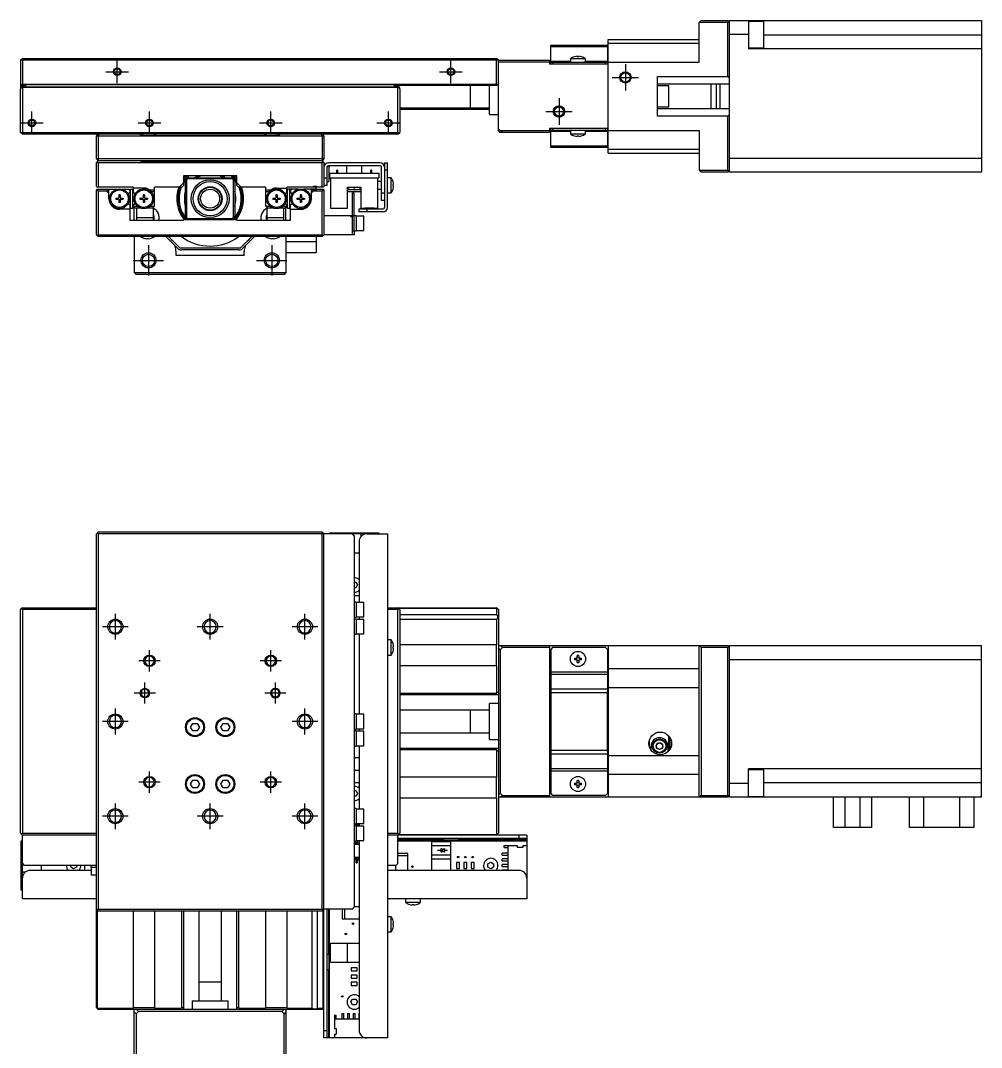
# Model space of a CAD drawing. Extents: x 0 to 815, y -8 to 501.
# Drawn here: x 147.7 to 401.1, y 229.8 to 500.7 of the extents above; entities that cross this region are included whole.
import ezdxf

# ---------------------------------------------------------------- set-up
doc = ezdxf.new("R2010")
doc.units = 0
doc.header["$LTSCALE"] = 0.5
doc.linetypes.add('CENTER', pattern=[50.8, 31.75, -6.35, 6.35, -6.35])
for name, color, linetype in [('MSM_CENTER', 1, 'CENTER'), ('MSM_CONTINUOUS', 7, 'CONTINUOUS'), ('MSM_NARROW', 5, 'CONTINUOUS')]:
    doc.layers.add(name, color=color, linetype=linetype)

msp = doc.modelspace()

# ---------------------------------------------------------------- linework, layer by layer
at = {"layer": 'MSM_CENTER'}
for p, q in [((173.18, 484.22), (173.18, 490.22)), ((261.18, 484.22), (261.18, 490.22)), ((307.18, 489.22), (307.18, 482.22)), ((170.18, 487.22), (176.18, 487.22)), ((258.18, 487.22), (264.18, 487.22)), ((303.68, 485.72), (310.68, 485.72)), ((289.68, 480.22), (289.68, 473.22)), ((150.68, 470.72), (150.68, 476.72)), ((181.68, 470.72), (181.68, 476.72)), ((213.68, 470.72), (213.68, 476.72)), ((244.68, 470.72), (244.68, 476.72)), ((286.18, 476.72), (293.18, 476.72)), ((147.68, 473.72), (153.68, 473.72)), ((178.68, 473.72), (184.68, 473.72)), ((210.68, 473.72), (216.68, 473.72)), ((241.68, 473.72), (247.68, 473.72)), ((181.42, 441.45), (181.42, 433.45)), ((213.94, 441.45), (213.94, 433.45)), ((177.42, 437.45), (185.42, 437.45)), ((209.94, 437.45), (217.94, 437.45)), ((172.68, 337.41), (172.68, 344.21)), ((197.68, 337.41), (197.68, 344.21)), ((222.68, 337.41), (222.68, 344.21)), ((176.08, 340.81), (169.28, 340.81)), ((201.08, 340.81), (194.28, 340.81)), ((226.08, 340.81), (219.28, 340.81)), ((181.68, 329.01), (181.68, 334.61)), ((213.68, 329.01), (213.68, 334.61)), ((184.48, 331.81), (178.88, 331.81)), ((216.48, 331.81), (210.88, 331.81)), ((180.48, 320.51), (180.48, 326.11)), ((214.88, 320.51), (214.88, 326.11)), ((183.28, 323.31), (177.68, 323.31)), ((217.68, 323.31), (212.08, 323.31)), ((172.68, 312.41), (172.68, 319.21)), ((222.68, 312.41), (222.68, 319.21)), ((176.08, 315.81), (169.28, 315.81)), ((226.08, 315.81), (219.28, 315.81)), ((181.68, 297.01), (181.68, 302.61)), ((213.68, 297.01), (213.68, 302.61)), ((184.48, 299.81), (178.88, 299.81)), ((216.48, 299.81), (210.88, 299.81)), ((172.68, 287.41), (172.68, 294.21)), ((197.68, 287.41), (197.68, 294.21)), ((222.68, 287.41), (222.68, 294.21)), ((176.08, 290.81), (169.28, 290.81)), ((201.08, 290.81), (194.28, 290.81)), ((226.08, 290.81), (219.28, 290.81))]:
    msp.add_line(p, q, dxfattribs=at)
at = {"layer": 'MSM_CONTINUOUS'}
for p, q in [((327.18, 500.72), (326.68, 500.22)), ((326.68, 489.72), (326.68, 500.22)), ((334.18, 500.22), (326.68, 500.22)), ((327.18, 500.72), (334.18, 500.72)), ((334.68, 500.22), (334.18, 500.72)), ((334.18, 500.22), (334.43, 500.47)), ((334.18, 485.97), (334.18, 500.22)), ((334.68, 460.72), (334.68, 500.72)), ((334.68, 500.72), (401.08, 500.72)), ((339.68, 500.72), (339.68, 493.23)), ((343.68, 500.48), (339.68, 500.48)), ((343.68, 493.48), (343.68, 500.48)), ((401.08, 500.72), (401.08, 460.72)), ((339.68, 497.02), (334.68, 497.02)), ((343.68, 496.93), (401.08, 496.93)), ((287.48, 489.22), (287.48, 494.22)), ((287.48, 494.22), (302.48, 494.22)), ((302.48, 493.78), (287.48, 493.78)), ((302.48, 494.22), (302.48, 489.22)), ((302.68, 465.72), (302.68, 495.72)), ((302.68, 495.72), (326.68, 495.72)), ((302.68, 494.72), (326.68, 494.72)), ((339.68, 493.48), (343.68, 493.48)), ((401.08, 493.23), (339.68, 493.23)), ((147.68, 490.22), (148.18, 490.72)), ((147.93, 490.47), (148.18, 490.22)), ((148.18, 490.72), (273.18, 490.72)), ((273.68, 490.22), (273.18, 490.72)), ((273.18, 490.22), (273.43, 490.47)), ((296.68, 490.61), (292.68, 490.61)), ((292.68, 490.61), (292.68, 489.72)), ((293.75, 491.17), (293.73, 491.17)), ((294.48, 491.17), (294.48, 491.3)), ((294.88, 491.17), (294.48, 491.17)), ((294.88, 491.3), (294.88, 491.17)), ((295.63, 491.17), (295.61, 491.17)), ((296.68, 489.72), (296.68, 490.61)), ((147.68, 490.22), (147.68, 483.02)), ((273.18, 490.22), (148.18, 490.22)), ((148.18, 490.22), (148.18, 483.92)), ((273.18, 483.92), (273.18, 490.22)), ((273.68, 490.22), (287.18, 490.22)), ((273.68, 471.72), (273.68, 490.22)), ((287.18, 489.72), (273.68, 489.72)), ((287.18, 490.22), (287.18, 489.22)), ((302.68, 489.22), (287.18, 489.22)), ((287.48, 490.01), (292.68, 490.01)), ((287.48, 489.72), (302.48, 489.72)), ((287.98, 489.72), (287.98, 489.22)), ((296.68, 490.01), (302.48, 490.01)), ((301.98, 489.22), (301.98, 489.72)), ((302.68, 489.72), (326.68, 489.72)), ((315.68, 485.97), (334.18, 485.97)), ((315.68, 475.47), (315.68, 485.97)), ((334.68, 485.47), (334.18, 485.97)), ((273.28, 483.72), (147.68, 483.72)), ((149.08, 483.52), (147.68, 483.52)), ((147.68, 482.72), (148.08, 483.12)), ((147.78, 482.92), (147.68, 483.02)), ((147.68, 471.22), (147.68, 482.72)), ((147.78, 482.82), (147.78, 483.02)), ((148.18, 483.92), (147.98, 483.72)), ((148.78, 483.32), (148.08, 483.32)), ((148.08, 483.32), (148.08, 483.12)), ((148.08, 483.12), (148.18, 483.22)), ((148.08, 483.12), (148.18, 483.02)), ((148.18, 483.92), (273.18, 483.92)), ((148.18, 483.22), (247.18, 483.22)), ((148.18, 483.02), (148.18, 471.22)), ((247.18, 483.02), (148.18, 483.02)), ((148.78, 483.22), (148.78, 483.32)), ((149.08, 483.22), (149.08, 483.52)), ((273.18, 483.62), (246.28, 483.62)), ((246.28, 483.22), (246.28, 483.62)), ((247.28, 483.32), (246.58, 483.32)), ((246.58, 483.32), (246.58, 483.22)), ((247.18, 483.22), (247.28, 483.12)), ((247.18, 483.02), (247.28, 483.12)), ((247.18, 471.22), (247.18, 483.02)), ((247.28, 483.12), (247.28, 483.32)), ((247.28, 483.12), (247.68, 482.72)), ((247.58, 483.02), (247.58, 482.82)), ((247.68, 482.72), (247.68, 471.22)), ((266.38, 477.72), (266.38, 483.62)), ((271.38, 475.97), (271.38, 483.62)), ((273.33, 483.77), (273.18, 483.92)), ((273.18, 483.62), (273.28, 483.72)), ((273.28, 483.72), (273.68, 484.12)), ((334.68, 483.97), (315.68, 483.97)), ((318.68, 483.47), (315.68, 483.47)), ((318.68, 477.97), (318.68, 483.47)), ((329.68, 483.97), (329.68, 477.47)), ((331.18, 477.47), (331.18, 483.97)), ((332.18, 477.47), (332.18, 483.97)), ((247.68, 477.72), (271.38, 477.72)), ((271.38, 477.22), (247.68, 477.22)), ((315.68, 477.97), (318.68, 477.97)), ((315.68, 477.47), (334.68, 477.47)), ((271.38, 475.97), (273.68, 475.97)), ((334.18, 475.47), (315.68, 475.47)), ((334.18, 475.47), (334.68, 475.97)), ((334.18, 461.22), (334.18, 475.47)), ((273.68, 472.02), (274.29, 471.72)), ((274.18, 471.22), (273.68, 471.72)), ((274.29, 471.72), (287.18, 471.72)), ((274.29, 471.72), (274.79, 471.22)), ((302.68, 472.22), (287.18, 472.22)), ((287.18, 472.22), (287.18, 471.22)), ((287.48, 467.22), (287.48, 472.22)), ((302.48, 471.72), (287.48, 471.72)), ((292.68, 471.42), (287.48, 471.42)), ((287.98, 472.22), (287.98, 471.72)), ((292.68, 471.72), (292.68, 470.82)), ((296.68, 470.82), (296.68, 471.72)), ((302.48, 471.42), (296.68, 471.42)), ((301.98, 471.72), (301.98, 472.22)), ((302.48, 472.22), (302.48, 467.22)), ((302.68, 471.72), (326.68, 471.72)), ((326.68, 471.72), (326.68, 461.22)), ((148.18, 470.72), (147.68, 471.22)), ((148.18, 471.22), (147.93, 470.97)), ((148.18, 471.22), (247.18, 471.22)), ((247.18, 470.72), (148.18, 470.72)), ((167.68, 470.22), (168.18, 470.72)), ((167.68, 464.22), (167.68, 470.22)), ((227.68, 470.22), (167.68, 470.22)), ((168.18, 470.22), (168.39, 470.72)), ((168.18, 470.22), (168.18, 463.72)), ((179.53, 470.42), (179.23, 470.72)), ((179.53, 470.42), (215.83, 470.42)), ((179.53, 470.22), (179.53, 470.42)), ((216.13, 470.72), (215.83, 470.42)), ((226.97, 470.72), (227.18, 470.22)), ((227.18, 470.72), (227.68, 470.22)), ((227.18, 470.22), (227.18, 463.72)), ((227.68, 470.22), (227.68, 464.22)), ((247.43, 470.97), (247.18, 471.22)), ((247.18, 470.72), (247.68, 471.22)), ((287.18, 471.22), (274.18, 471.22)), ((292.68, 470.82), (296.68, 470.82)), ((293.73, 470.26), (293.75, 470.26)), ((294.48, 470.26), (294.88, 470.26)), ((294.48, 470.13), (294.48, 470.26)), ((294.88, 470.26), (294.88, 470.13)), ((295.61, 470.26), (295.63, 470.26)), ((287.48, 467.65), (302.48, 467.65)), ((302.48, 467.22), (287.48, 467.22)), ((326.68, 466.72), (302.68, 466.72)), ((227.68, 464.22), (167.68, 464.22)), ((167.68, 464.22), (168.18, 463.72)), ((167.68, 463.22), (168.18, 463.72)), ((167.93, 463.47), (168.18, 463.22)), ((227.18, 463.72), (168.18, 463.72)), ((179.58, 463.42), (179.28, 463.72)), ((183.18, 463.61), (179.38, 463.61)), ((179.58, 463.42), (215.78, 463.42)), ((183.18, 463.42), (183.18, 463.61)), ((185.67, 463.42), (185.97, 463.72)), ((186.68, 463.72), (186.38, 463.42)), ((208.98, 463.42), (208.68, 463.72)), ((209.39, 463.72), (209.69, 463.42)), ((215.98, 463.61), (212.18, 463.61)), ((212.18, 463.61), (212.18, 463.42)), ((216.08, 463.72), (215.78, 463.42)), ((227.68, 464.22), (227.18, 463.72)), ((227.18, 463.72), (227.68, 463.22)), ((227.18, 463.22), (227.43, 463.47)), ((302.68, 465.72), (326.68, 465.72)), ((334.68, 464.42), (401.08, 464.42)), ((167.68, 456.92), (167.68, 463.22)), ((168.18, 463.22), (168.18, 456.72)), ((227.18, 463.22), (168.18, 463.22)), ((227.18, 456.72), (227.18, 463.22)), ((227.68, 463.22), (227.68, 456.92)), ((228.48, 462.02), (228.48, 457.22)), ((228.98, 462.22), (228.54, 462.22)), ((242.48, 463.22), (228.88, 463.22)), ((242.48, 462.42), (228.88, 462.42)), ((228.98, 462.22), (228.98, 458.22)), ((231.06, 460.42), (231.06, 461.22)), ((231.31, 461.22), (231.06, 461.22)), ((231.31, 460.42), (231.31, 461.22)), ((233.68, 462.42), (233.68, 460.42)), ((237.68, 460.42), (237.68, 462.42)), ((240.06, 460.42), (240.06, 461.22)), ((240.31, 461.22), (240.06, 461.22)), ((240.31, 460.42), (240.31, 461.22)), ((242.88, 453.22), (242.88, 462.02)), ((243.68, 463.22), (244.48, 463.22)), ((243.68, 463.22), (243.68, 451.52)), ((244.48, 461.22), (243.68, 461.22)), ((244.48, 451.42), (244.48, 463.22)), ((326.68, 461.22), (327.18, 460.72)), ((326.68, 461.22), (334.18, 461.22)), ((334.18, 460.72), (327.18, 460.72)), ((334.43, 460.97), (334.18, 461.22)), ((334.18, 460.72), (334.68, 461.22)), ((401.08, 460.72), (334.68, 460.72)), ((189.47, 456.72), (190.68, 457.92)), ((190.68, 459.72), (190.68, 457.22)), ((204.68, 459.72), (190.68, 459.72)), ((191.18, 458.42), (191.48, 458.72)), ((191.18, 449.02), (191.18, 458.42)), ((191.68, 458.92), (191.48, 458.72)), ((191.48, 458.72), (191.48, 448.72)), ((191.68, 458.92), (191.98, 459.22)), ((203.68, 458.92), (191.68, 458.92)), ((191.98, 459.22), (203.38, 459.22)), ((203.38, 459.22), (203.68, 458.92)), ((203.88, 458.72), (203.68, 458.92)), ((203.88, 448.72), (203.88, 458.72)), ((203.88, 458.72), (204.18, 458.42)), ((204.18, 458.42), (204.18, 449.02)), ((204.68, 457.22), (204.68, 459.72)), ((204.68, 457.92), (205.89, 456.72)), ((227.68, 459.22), (228.48, 459.22)), ((228.48, 458.22), (228.98, 458.22)), ((229.18, 460.42), (229.18, 459.22)), ((229.18, 460.42), (242.18, 460.42)), ((229.18, 459.22), (242.18, 459.22)), ((229.43, 459.22), (229.43, 451.22)), ((241.93, 451.22), (241.93, 459.22)), ((242.88, 458.22), (241.93, 458.22)), ((242.18, 460.42), (242.18, 459.22)), ((245.38, 459.22), (244.48, 459.22)), ((245.38, 455.22), (245.38, 459.22)), ((245.94, 458.14), (245.94, 458.17)), ((167.88, 456.72), (167.68, 456.92)), ((167.68, 456.02), (167.78, 456.12)), ((167.68, 444.22), (167.68, 456.02)), ((167.88, 456.22), (167.78, 456.12)), ((167.78, 456.12), (168.18, 455.72)), ((177.48, 456.72), (167.88, 456.72)), ((167.88, 456.22), (173.07, 456.22)), ((168.18, 455.72), (168.18, 444.22)), ((170.48, 455.72), (168.18, 455.72)), ((170.98, 456.07), (170.48, 455.72)), ((170.48, 455.72), (170.98, 455.22)), ((170.98, 453.72), (170.98, 456.22)), ((174.5, 456.22), (176.18, 456.22)), ((176.48, 455.92), (176.18, 456.22)), ((176.48, 455.26), (176.34, 455.18)), ((176.48, 455.92), (176.48, 455.26)), ((176.68, 456.22), (177.28, 456.22)), ((176.68, 451.22), (176.68, 456.22)), ((177.28, 451.22), (177.28, 456.22)), ((177.48, 455.26), (177.48, 456.72)), ((180.18, 456.52), (177.48, 456.52)), ((177.86, 455.04), (177.48, 455.26)), ((177.68, 455.14), (177.68, 455.14)), ((181.78, 456.02), (182.98, 456.02)), ((182.98, 455.52), (182.33, 455.52)), ((190.18, 456.72), (182.98, 456.72)), ((182.98, 451.72), (182.98, 456.72)), ((190.68, 457.22), (190.18, 456.72)), ((205.18, 456.72), (204.68, 457.22)), ((212.38, 456.72), (205.18, 456.72)), ((212.38, 451.72), (212.38, 456.72)), ((212.38, 456.02), (213.58, 456.02)), ((213.04, 455.52), (212.38, 455.52)), ((215.18, 456.52), (217.88, 456.52)), ((217.88, 455.26), (217.51, 455.04)), ((217.68, 455.14), (217.68, 455.14)), ((227.48, 456.72), (217.88, 456.72)), ((217.88, 455.26), (217.88, 456.72)), ((220.87, 456.22), (217.88, 456.22)), ((218.08, 451.22), (218.08, 456.22)), ((218.68, 451.22), (218.68, 456.22)), ((219.18, 456.22), (218.88, 455.92)), ((218.88, 455.92), (218.88, 455.26)), ((219.02, 455.18), (218.88, 455.26)), ((225.68, 456.22), (222.3, 456.22)), ((224.38, 453.72), (224.38, 456.22)), ((224.88, 455.72), (224.38, 456.07)), ((224.38, 455.22), (224.88, 455.72)), ((227.18, 455.72), (224.88, 455.72)), ((225.68, 456.05), (225.68, 456.72)), ((225.94, 456.22), (227.48, 456.22)), ((227.18, 455.72), (227.58, 456.12)), ((227.18, 444.22), (227.18, 455.72)), ((227.68, 456.92), (227.48, 456.72)), ((227.58, 456.12), (227.48, 456.22)), ((227.58, 456.12), (227.68, 456.02)), ((228.48, 457.22), (227.68, 457.22)), ((227.68, 456.02), (227.68, 444.22)), ((233.93, 456.72), (237.43, 456.72)), ((233.93, 451.22), (233.93, 456.72)), ((237.43, 456.02), (233.93, 456.02)), ((237.43, 455.52), (233.93, 455.52)), ((235.18, 455.22), (235.68, 455.22)), ((235.18, 444.22), (235.18, 455.22)), ((235.68, 445.22), (235.68, 455.22)), ((237.43, 456.72), (237.43, 451.22)), ((241.93, 456.22), (242.88, 456.22)), ((242.88, 455.22), (243.68, 455.22)), ((244.48, 455.22), (245.38, 455.22)), ((245.94, 457.42), (246.07, 457.42)), ((245.94, 457.02), (245.94, 457.42)), ((246.07, 457.02), (245.94, 457.02)), ((245.94, 456.27), (245.94, 456.29)), ((172.78, 453.86), (173.58, 453.86)), ((172.78, 453.86), (172.78, 453.57)), ((172.78, 453.57), (173.58, 453.57)), ((173.31, 453.86), (173.31, 453.57)), ((173.93, 454.72), (173.64, 454.72)), ((173.64, 454.72), (173.64, 453.92)), ((173.64, 454.19), (173.93, 454.19)), ((173.64, 453.51), (173.64, 452.72)), ((173.64, 453.25), (173.93, 453.25)), ((173.93, 452.72), (173.64, 452.72)), ((173.93, 454.72), (173.93, 453.92)), ((173.93, 453.51), (173.93, 452.72)), ((173.99, 453.86), (174.78, 453.86)), ((173.99, 453.57), (174.78, 453.57)), ((174.25, 453.57), (174.25, 453.86)), ((174.78, 453.86), (174.78, 453.57)), ((179.18, 453.86), (179.98, 453.86)), ((179.18, 453.86), (179.18, 453.57)), ((179.18, 453.57), (179.98, 453.57)), ((179.71, 453.86), (179.71, 453.57)), ((180.33, 454.72), (180.04, 454.72)), ((180.04, 454.72), (180.04, 453.92)), ((180.04, 454.19), (180.33, 454.19)), ((180.04, 453.51), (180.04, 452.72)), ((180.04, 453.25), (180.33, 453.25)), ((180.33, 452.72), (180.04, 452.72)), ((180.33, 454.72), (180.33, 453.92)), ((180.33, 453.51), (180.33, 452.72)), ((180.39, 453.86), (181.18, 453.86)), ((180.39, 453.57), (181.18, 453.57)), ((180.65, 453.57), (180.65, 453.86)), ((181.18, 453.86), (181.18, 453.57)), ((214.18, 453.86), (214.98, 453.86)), ((214.18, 453.86), (214.18, 453.57)), ((214.18, 453.57), (214.98, 453.57)), ((214.71, 453.86), (214.71, 453.57)), ((215.33, 454.72), (215.04, 454.72)), ((215.04, 454.72), (215.04, 453.92)), ((215.04, 454.19), (215.33, 454.19)), ((215.04, 453.51), (215.04, 452.72)), ((215.04, 453.25), (215.33, 453.25)), ((215.33, 452.72), (215.04, 452.72)), ((215.33, 454.72), (215.33, 453.92)), ((215.33, 453.51), (215.33, 452.72)), ((215.39, 453.86), (216.18, 453.86)), ((215.39, 453.57), (216.18, 453.57)), ((215.65, 453.57), (215.65, 453.86)), ((216.18, 453.86), (216.18, 453.57)), ((220.58, 453.86), (221.38, 453.86)), ((220.58, 453.86), (220.58, 453.57)), ((220.58, 453.57), (221.38, 453.57)), ((221.11, 453.86), (221.11, 453.57)), ((221.73, 454.72), (221.44, 454.72)), ((221.44, 454.72), (221.44, 453.92)), ((221.44, 454.19), (221.73, 454.19)), ((221.44, 453.51), (221.44, 452.72)), ((221.44, 453.25), (221.73, 453.25)), ((221.73, 452.72), (221.44, 452.72)), ((221.73, 454.72), (221.73, 453.92)), ((221.73, 453.51), (221.73, 452.72)), ((221.79, 453.86), (222.58, 453.86)), ((221.79, 453.57), (222.58, 453.57)), ((222.05, 453.57), (222.05, 453.86)), ((222.58, 453.86), (222.58, 453.57)), ((243.68, 453.22), (242.88, 453.22)), ((176.48, 450.92), (173.78, 450.92)), ((176.11, 452.39), (176.48, 452.17)), ((176.48, 452.17), (176.48, 448.02)), ((176.68, 451.22), (177.28, 451.22)), ((177.48, 452.17), (177.62, 452.25)), ((177.48, 451.72), (177.48, 452.17)), ((177.48, 451.72), (178.52, 451.72)), ((177.48, 451.72), (177.98, 451.22)), ((177.68, 452.28), (177.68, 452.29)), ((177.68, 448.02), (177.68, 451.52)), ((179.47, 451.22), (177.98, 451.22)), ((178.23, 451.22), (178.23, 448.02)), ((182.73, 451.22), (180.9, 451.22)), ((181.84, 451.72), (182.98, 451.72)), ((182.48, 451.22), (182.98, 451.72)), ((182.73, 448.02), (182.73, 451.22)), ((194.52, 450.52), (194.71, 450.52)), ((194.93, 450.29), (194.71, 450.52)), ((194.93, 450.29), (194.76, 450.29)), ((194.93, 450.15), (194.93, 450.29)), ((194.93, 450.15), (194.93, 450.15)), ((200.66, 450.52), (200.43, 450.29)), ((200.6, 450.29), (200.43, 450.29)), ((200.43, 450.29), (200.43, 450.15)), ((200.66, 450.52), (200.85, 450.52)), ((212.38, 451.72), (213.52, 451.72)), ((212.38, 451.72), (212.88, 451.22)), ((214.47, 451.22), (212.63, 451.22)), ((212.63, 451.22), (212.63, 448.02)), ((217.38, 451.22), (215.9, 451.22)), ((216.84, 451.72), (217.88, 451.72)), ((217.13, 448.02), (217.13, 451.22)), ((217.38, 451.22), (217.88, 451.72)), ((217.68, 452.28), (217.68, 452.29)), ((217.68, 448.02), (217.68, 451.52)), ((218.08, 451.42), (217.68, 451.42)), ((217.74, 452.25), (217.88, 452.17)), ((217.88, 451.72), (217.88, 452.17)), ((218.08, 451.22), (218.68, 451.22)), ((218.88, 451.42), (218.68, 451.42)), ((218.88, 452.17), (219.26, 452.39)), ((218.88, 448.02), (218.88, 452.17)), ((218.88, 450.92), (221.58, 450.92)), ((229.43, 451.22), (233.93, 451.22)), ((236.98, 450.22), (236.98, 451.02)), ((236.98, 451.02), (243.18, 451.02)), ((243.28, 450.22), (236.98, 450.22)), ((237.43, 451.22), (238.43, 451.22)), ((238.43, 451.32), (240.93, 451.32)), ((238.43, 451.22), (238.43, 451.32)), ((238.98, 451.02), (238.98, 450.22)), ((239.23, 451.32), (239.23, 451.22)), ((239.23, 451.22), (240.13, 451.22)), ((239.61, 451.32), (239.61, 451.22)), ((239.76, 451.32), (239.76, 451.22)), ((240.13, 451.32), (240.13, 451.22)), ((240.93, 451.22), (240.93, 451.32)), ((240.93, 451.22), (241.93, 451.22)), ((176.48, 448.02), (190.68, 448.02)), ((178.23, 448.72), (182.73, 448.72)), ((190.68, 448.02), (190.68, 448.22)), ((190.68, 448.22), (204.68, 448.22)), ((191.48, 448.72), (191.18, 449.02)), ((191.48, 448.72), (191.68, 448.52)), ((191.68, 448.52), (203.68, 448.52)), ((191.98, 448.22), (191.68, 448.52)), ((203.68, 448.52), (203.38, 448.22)), ((203.68, 448.52), (203.88, 448.72)), ((204.18, 449.02), (203.88, 448.72)), ((204.68, 448.22), (204.68, 448.02)), ((204.68, 448.02), (218.88, 448.02)), ((212.63, 448.72), (217.13, 448.72)), ((236.18, 449.22), (227.68, 449.22)), ((234.68, 449.22), (235.18, 448.72)), ((236.18, 449.22), (236.18, 445.22)), ((238.18, 449.12), (236.18, 449.12)), ((238.18, 445.32), (238.18, 449.12)), ((235.18, 445.22), (236.18, 445.22)), ((235.68, 445.22), (235.68, 444.22)), ((236.18, 445.32), (238.18, 445.32)), ((168.18, 443.72), (167.68, 444.22)), ((168.18, 444.22), (167.93, 443.97)), ((168.18, 444.22), (227.18, 444.22)), ((227.18, 443.72), (168.18, 443.72)), ((177.68, 443.72), (177.68, 434.22)), ((180.23, 443.26), (180.25, 443.26)), ((180.98, 443.26), (181.38, 443.26)), ((180.98, 443.13), (180.98, 443.26)), ((181.38, 443.26), (181.38, 443.13)), ((182.11, 443.26), (182.13, 443.26)), ((189.03, 440.65), (185.97, 443.72)), ((186.68, 443.72), (189.39, 441.01)), ((205.97, 441.01), (208.68, 443.72)), ((209.39, 443.72), (206.33, 440.65)), ((213.23, 443.26), (213.25, 443.26)), ((213.98, 443.26), (214.38, 443.26)), ((213.98, 443.13), (213.98, 443.26)), ((214.38, 443.26), (214.38, 443.13)), ((215.11, 443.26), (215.13, 443.26)), ((217.68, 443.72), (217.68, 434.22)), ((217.68, 442.42), (225.68, 442.42)), ((225.68, 443.72), (225.68, 439.42)), ((227.43, 443.97), (227.18, 444.22)), ((227.68, 444.22), (227.18, 443.72)), ((235.68, 444.22), (227.68, 444.22)), ((188.68, 438.72), (188.68, 439.72)), ((190.1, 440.72), (205.27, 440.72)), ((205.27, 440.22), (190.1, 440.22)), ((206.68, 438.72), (206.68, 439.72)), ((225.68, 439.42), (217.68, 439.42)), ((206.68, 438.72), (188.68, 438.72)), ((177.68, 434.22), (217.68, 434.22)), ((178.18, 433.72), (177.68, 434.22)), ((217.18, 433.72), (178.18, 433.72)), ((217.68, 434.22), (217.18, 433.72)), ((168.18, 365.81), (167.68, 365.31)), ((168.18, 365.81), (227.18, 365.81)), ((227.68, 365.31), (227.18, 365.81)), ((167.68, 240.31), (167.68, 365.31)), ((168.18, 365.31), (167.93, 365.56)), ((227.18, 365.31), (168.18, 365.31)), ((168.18, 365.31), (168.18, 266.31)), ((227.43, 365.56), (227.18, 365.31)), ((227.18, 266.31), (227.18, 365.31)), ((238.43, 365.31), (227.68, 365.31)), ((227.68, 232.31), (227.68, 365.31)), ((229.18, 365.31), (229.18, 365.61)), ((229.18, 365.61), (242.18, 365.61)), ((235.68, 364.81), (235.18, 365.31)), ((235.68, 364.81), (235.68, 266.81)), ((236.98, 363.31), (236.98, 347.21)), ((237.43, 365.31), (237.43, 364.58)), ((238.43, 365.23), (238.43, 365.31)), ((238.98, 365.31), (244.48, 365.31)), ((242.18, 365.61), (242.18, 365.31)), ((244.48, 365.31), (244.48, 232.31)), ((235.68, 360.31), (236.98, 360.31)), ((235.68, 352.56), (236.11, 352.56)), ((236.11, 352.56), (236.55, 351.81)), ((236.11, 351.06), (235.68, 351.06)), ((236.55, 351.81), (236.11, 351.06)), ((236.98, 348.91), (235.68, 348.91)), ((236.18, 347.31), (235.68, 347.31)), ((236.18, 347.31), (236.18, 343.31)), ((238.18, 347.21), (236.18, 347.21)), ((238.18, 343.41), (238.18, 347.21)), ((148.18, 345.81), (147.68, 345.31)), ((147.68, 286.31), (147.68, 345.31)), ((147.93, 345.56), (148.18, 345.31)), ((148.18, 345.81), (167.68, 345.81)), ((167.68, 345.31), (148.18, 345.31)), ((148.18, 345.31), (148.18, 286.31)), ((244.48, 345.81), (273.18, 345.81)), ((247.18, 345.31), (244.48, 345.31)), ((247.68, 345.31), (247.18, 345.81)), ((247.18, 345.31), (247.43, 345.56)), ((247.18, 286.31), (247.18, 345.31)), ((273.28, 345.61), (247.38, 345.61)), ((247.68, 345.31), (247.68, 286.31)), ((247.68, 344.07), (273.28, 344.07)), ((273.33, 345.66), (273.18, 345.81)), ((273.28, 345.61), (273.33, 345.66)), ((273.28, 344.07), (273.28, 345.61)), ((273.33, 345.66), (273.68, 345.31)), ((273.68, 345.31), (273.68, 286.31)), ((235.68, 343.31), (236.18, 343.31)), ((236.18, 342.81), (235.68, 342.81)), ((236.18, 343.41), (238.18, 343.41)), ((236.18, 342.81), (236.18, 338.81)), ((238.18, 342.71), (236.18, 342.71)), ((236.98, 343.41), (236.98, 342.71)), ((238.18, 338.91), (238.18, 342.71)), ((273.28, 342.75), (247.68, 342.75)), ((273.28, 336.01), (273.28, 342.75)), ((235.68, 338.81), (236.18, 338.81)), ((236.18, 338.91), (238.18, 338.91)), ((236.98, 338.91), (236.98, 317.71)), ((245.38, 337.31), (244.48, 337.31)), ((245.38, 333.31), (245.38, 337.31)), ((245.94, 336.24), (245.94, 336.26)), ((273.28, 336.01), (247.68, 336.01)), ((273.18, 330.51), (273.18, 336.01)), ((244.48, 333.31), (245.38, 333.31)), ((245.94, 335.51), (246.07, 335.51)), ((245.94, 335.11), (245.94, 335.51)), ((246.07, 335.11), (245.94, 335.11)), ((245.94, 334.36), (245.94, 334.38)), ((273.68, 335.81), (334.18, 335.81)), ((274.18, 334.7), (273.68, 335.2)), ((274.79, 335.31), (274.18, 334.7)), ((274.18, 334.7), (274.18, 296.92)), ((274.29, 335.81), (274.79, 335.31)), ((287.18, 335.31), (274.79, 335.31)), ((287.18, 335.81), (287.18, 295.81)), ((287.98, 335.31), (287.48, 334.81)), ((287.48, 334.81), (287.48, 296.81)), ((301.98, 335.31), (287.98, 335.31)), ((294.48, 332.51), (294.48, 333.24)), ((294.88, 333.24), (294.88, 332.51)), ((302.48, 334.81), (301.98, 335.31)), ((302.48, 334.81), (302.48, 296.81)), ((302.68, 335.81), (302.68, 295.81)), ((326.68, 295.81), (326.68, 335.81)), ((326.68, 335.81), (327.18, 335.31)), ((334.18, 335.31), (327.18, 335.31)), ((327.18, 335.31), (327.18, 296.31)), ((334.68, 335.31), (334.18, 335.81)), ((334.18, 335.31), (334.43, 335.56)), ((334.18, 296.31), (334.18, 335.31)), ((334.68, 295.81), (334.68, 335.81)), ((334.68, 335.81), (401.08, 335.81)), ((401.08, 295.81), (401.08, 335.81)), ((273.28, 330.51), (247.68, 330.51)), ((273.28, 323.45), (273.28, 330.51)), ((293.75, 332.51), (294.48, 332.51)), ((294.48, 332.11), (293.75, 332.11)), ((294.48, 331.38), (294.48, 332.11)), ((294.88, 332.51), (295.61, 332.51)), ((294.88, 332.11), (294.88, 331.38)), ((295.61, 332.11), (294.88, 332.11)), ((401.08, 332.11), (334.68, 332.11)), ((287.48, 328.93), (302.48, 328.93)), ((302.48, 328.23), (287.48, 328.23)), ((302.68, 329.81), (326.68, 329.81)), ((287.48, 325.81), (287.18, 325.81)), ((302.68, 325.81), (302.48, 325.81)), ((247.68, 323.31), (273.18, 323.31)), ((273.68, 322.81), (247.68, 322.81)), ((273.18, 323.31), (273.28, 323.45)), ((273.18, 322.81), (273.18, 323.31)), ((273.68, 323.62), (273.28, 323.45)), ((287.18, 324.06), (287.48, 324.06)), ((287.48, 324.46), (302.48, 324.46)), ((302.48, 323.4), (287.48, 323.4)), ((302.51, 323.69), (302.48, 323.69)), ((302.48, 322.64), (302.51, 322.64)), ((302.51, 307.93), (302.51, 323.69)), ((302.68, 323.08), (302.51, 323.08)), ((302.68, 324.81), (326.68, 324.81)), ((271.38, 311.06), (271.38, 320.56)), ((273.68, 320.56), (271.38, 320.56)), ((287.38, 320.81), (287.18, 320.61)), ((287.38, 320.81), (287.38, 310.81)), ((287.48, 320.81), (287.38, 320.81)), ((302.48, 322.05), (302.51, 322.05)), ((302.68, 320.58), (302.51, 320.58)), ((236.18, 317.81), (235.68, 317.81)), ((236.18, 317.81), (236.18, 313.81)), ((238.18, 317.71), (236.18, 317.71)), ((238.18, 313.91), (238.18, 317.71)), ((271.38, 318.81), (247.68, 318.81)), ((266.38, 312.81), (266.38, 318.81)), ((302.51, 318.08), (302.68, 318.08)), ((192.53, 314.31), (193.1, 315.31)), ((193.1, 313.31), (192.53, 314.31)), ((193.1, 315.31), (194.26, 315.31)), ((194.26, 315.31), (194.84, 314.31)), ((194.84, 314.31), (194.26, 313.31)), ((200.53, 314.31), (201.1, 315.31)), ((201.1, 313.31), (200.53, 314.31)), ((201.1, 315.31), (202.26, 315.31)), ((202.26, 315.31), (202.84, 314.31)), ((202.84, 314.31), (202.26, 313.31)), ((194.26, 313.31), (193.1, 313.31)), ((202.26, 313.31), (201.1, 313.31)), ((235.68, 313.81), (236.18, 313.81)), ((236.18, 313.31), (235.68, 313.31)), ((236.18, 313.91), (238.18, 313.91)), ((236.18, 313.31), (236.18, 309.31)), ((238.18, 313.21), (236.18, 313.21)), ((236.98, 313.91), (236.98, 313.21)), ((238.18, 309.41), (238.18, 313.21)), ((247.68, 312.81), (271.38, 312.81)), ((302.68, 313.54), (302.51, 313.54)), ((318.58, 312.05), (318.58, 307.97)), ((318.88, 311.67), (318.88, 308.35)), ((235.68, 309.31), (236.18, 309.31)), ((236.18, 309.41), (238.18, 309.41)), ((236.98, 309.41), (236.98, 292.71)), ((271.38, 311.06), (273.68, 311.06)), ((287.18, 311.01), (287.38, 310.81)), ((287.38, 310.81), (287.48, 310.81)), ((302.48, 309.57), (302.51, 309.57)), ((302.48, 308.99), (302.51, 308.99)), ((302.51, 311.04), (302.68, 311.04)), ((313.48, 310.78), (313.48, 309.24)), ((313.98, 308.21), (313.98, 309.31)), ((315.43, 309.74), (316.18, 310.18)), ((315.43, 308.88), (315.43, 309.74)), ((316.18, 308.45), (315.43, 308.88)), ((316.18, 310.18), (316.93, 309.74)), ((316.93, 308.88), (316.18, 308.45)), ((316.93, 309.74), (316.93, 308.88)), ((318.38, 309.31), (318.38, 307.78)), ((235.68, 306.31), (236.98, 306.31)), ((247.68, 308.81), (273.68, 308.81)), ((273.18, 308.31), (247.68, 308.31)), ((273.18, 308.31), (273.18, 308.81)), ((273.28, 308.17), (273.18, 308.31)), ((273.28, 301.11), (273.28, 308.17)), ((273.28, 308.17), (273.68, 308)), ((287.48, 307.56), (287.18, 307.56)), ((287.48, 308.23), (302.48, 308.23)), ((302.48, 307.17), (287.48, 307.17)), ((302.48, 307.93), (302.51, 307.93)), ((302.51, 308.54), (302.68, 308.54)), ((302.68, 306.81), (326.68, 306.81)), ((287.18, 305.81), (287.48, 305.81)), ((302.48, 305.81), (302.68, 305.81)), ((236.98, 302.91), (235.68, 302.91)), ((273.28, 301.11), (247.68, 301.11)), ((273.18, 295.61), (273.18, 301.11)), ((287.48, 303.4), (302.48, 303.4)), ((302.48, 302.69), (287.48, 302.69)), ((326.68, 301.81), (302.68, 301.81)), ((339.68, 295.81), (339.68, 303.3)), ((401.08, 303.3), (339.68, 303.3)), ((343.68, 303.05), (339.68, 303.05)), ((343.68, 296.05), (343.68, 303.05)), ((192.53, 299.31), (193.1, 300.31)), ((193.1, 298.31), (192.53, 299.31)), ((193.1, 300.31), (194.26, 300.31)), ((194.26, 298.31), (193.1, 298.31)), ((194.26, 300.31), (194.84, 299.31)), ((194.84, 299.31), (194.26, 298.31)), ((200.53, 299.31), (201.1, 300.31)), ((201.1, 298.31), (200.53, 299.31)), ((201.1, 300.31), (202.26, 300.31)), ((202.26, 298.31), (201.1, 298.31)), ((202.26, 300.31), (202.84, 299.31)), ((202.84, 299.31), (202.26, 298.31)), ((235.68, 299.71), (236.98, 299.71)), ((293.75, 299.51), (294.48, 299.51)), ((294.48, 299.11), (293.75, 299.11)), ((294.48, 299.51), (294.48, 300.24)), ((294.48, 298.38), (294.48, 299.11)), ((294.88, 300.24), (294.88, 299.51)), ((294.88, 299.51), (295.61, 299.51)), ((294.88, 299.11), (294.88, 298.38)), ((295.61, 299.11), (294.88, 299.11)), ((334.68, 299.51), (339.68, 299.51)), ((401.08, 299.6), (343.68, 299.6)), ((235.68, 297.56), (236.11, 297.56)), ((236.11, 296.06), (235.68, 296.06)), ((236.11, 297.56), (236.55, 296.81)), ((236.55, 296.81), (236.11, 296.06)), ((273.28, 295.61), (247.68, 295.61)), ((273.28, 286.01), (273.28, 295.61)), ((273.68, 296.42), (274.18, 296.92)), ((334.18, 295.81), (273.68, 295.81)), ((274.18, 296.92), (274.79, 296.31)), ((274.79, 296.31), (274.29, 295.81)), ((274.79, 296.31), (287.18, 296.31)), ((287.48, 296.81), (287.98, 296.31)), ((301.98, 296.31), (287.98, 296.31)), ((301.98, 296.31), (302.48, 296.81)), ((327.18, 296.31), (326.68, 295.81)), ((327.18, 296.31), (334.18, 296.31)), ((334.43, 296.06), (334.18, 296.31)), ((334.18, 295.81), (334.68, 296.31)), ((401.08, 295.81), (334.68, 295.81)), ((339.68, 296.05), (343.68, 296.05)), ((362.08, 287.81), (362.08, 295.81)), ((365.08, 295.81), (365.08, 287.81)), ((369.08, 287.81), (369.08, 295.81)), ((372.08, 295.81), (372.08, 287.81)), ((382.08, 287.81), (382.08, 295.81)), ((385.78, 295.81), (385.78, 287.81)), ((395.38, 287.81), (395.38, 295.81)), ((399.08, 295.81), (399.08, 287.81)), ((236.18, 292.81), (235.68, 292.81)), ((236.18, 292.81), (236.18, 288.81)), ((238.18, 292.71), (236.18, 292.71)), ((238.18, 288.91), (238.18, 292.71)), ((235.68, 288.81), (236.18, 288.81)), ((236.68, 288.5), (235.68, 288.5)), ((236.18, 288.31), (235.68, 288.31)), ((236.18, 288.91), (238.18, 288.91)), ((236.18, 288.31), (236.18, 284.31)), ((238.18, 288.21), (236.18, 288.21)), ((236.68, 288.21), (236.68, 288.5)), ((236.98, 288.91), (236.98, 288.21)), ((238.18, 284.41), (238.18, 288.21)), ((372.08, 287.81), (362.08, 287.81)), ((399.08, 287.81), (382.08, 287.81)), ((147.68, 286.31), (148.18, 285.81)), ((148.18, 286.31), (147.93, 286.06)), ((148.18, 286.31), (167.68, 286.31)), ((148.18, 269.01), (148.18, 285.81)), ((167.68, 285.81), (148.18, 285.81)), ((244.48, 286.31), (247.18, 286.31)), ((281.18, 285.81), (244.48, 285.81)), ((247.18, 285.81), (247.68, 286.31)), ((247.43, 286.06), (247.18, 286.31)), ((247.18, 278.31), (247.18, 285.81)), ((247.18, 285.01), (281.18, 285.01)), ((259.18, 284.61), (247.18, 284.61)), ((247.38, 286.01), (273.28, 286.01)), ((259.18, 284.31), (259.18, 285.01)), ((263.18, 284.51), (259.18, 284.51)), ((263.18, 285.01), (263.18, 284.31)), ((281.18, 284.61), (263.18, 284.61)), ((273.18, 285.81), (273.33, 285.96)), ((273.33, 285.96), (273.28, 286.01)), ((273.68, 286.31), (273.33, 285.96)), ((279.18, 285.01), (279.18, 285.81)), ((281.18, 285.81), (281.18, 269.01)), ((147.88, 284.31), (148.18, 284.31)), ((147.88, 271.31), (147.88, 284.31)), ((235.68, 284.31), (236.18, 284.31)), ((235.68, 283.47), (236.98, 283.47)), ((236.98, 283.37), (235.68, 283.37)), ((236.1, 284.21), (236.22, 284.27)), ((236.1, 283.47), (236.1, 284.21)), ((236.1, 284.01), (236.53, 284.01)), ((236.1, 283.91), (236.53, 283.91)), ((236.53, 283.58), (236.1, 283.58)), ((236.18, 284.41), (238.18, 284.41)), ((236.22, 284.27), (236.22, 284.41)), ((236.42, 284.41), (236.42, 284.27)), ((236.42, 284.27), (236.53, 284.21)), ((236.53, 284.21), (236.53, 283.47)), ((236.98, 284.41), (236.98, 234.31)), ((247.18, 284.31), (281.18, 284.31)), ((261.18, 284.06), (256.18, 284.06)), ((256.18, 276.51), (256.18, 284.06)), ((256.18, 283.06), (261.18, 283.06)), ((257.68, 281.74), (257.68, 281.89)), ((257.68, 281.89), (258.63, 281.89)), ((258.63, 281.89), (258.63, 282.26)), ((258.63, 282.26), (258.78, 282.26)), ((258.78, 282.26), (258.78, 281.87)), ((258.78, 281.87), (259.46, 282.26)), ((259.46, 281.36), (258.78, 281.75)), ((258.78, 281.75), (258.78, 281.36)), ((259.46, 282.26), (259.46, 281.89)), ((259.46, 281.89), (260.16, 281.89)), ((260.16, 281.89), (260.16, 281.74)), ((261.18, 276.51), (261.18, 284.06)), ((275.18, 282.56), (275.18, 283.06)), ((275.18, 283.06), (278.68, 283.06)), ((275.18, 282.56), (276.18, 282.56)), ((276.18, 283.06), (276.18, 276.51)), ((278.68, 283.06), (278.68, 282.56)), ((280.18, 282.56), (278.68, 282.56)), ((280.18, 283.06), (281.18, 283.06)), ((280.18, 283.06), (280.18, 282.56)), ((235.68, 280), (236.98, 280)), ((236.98, 279.93), (235.68, 279.93)), ((235.68, 279.6), (236.98, 279.6)), ((236.98, 279.57), (235.68, 279.57)), ((236.1, 279.57), (236.1, 278.84)), ((236.1, 279.46), (236.53, 279.46)), ((236.53, 279.13), (236.1, 279.13)), ((236.53, 279.03), (236.1, 279.03)), ((236.53, 279.57), (236.53, 278.84)), ((249.78, 280.96), (247.18, 280.96)), ((249.78, 280.36), (247.18, 280.36)), ((249.78, 276.51), (249.78, 280.96)), ((261.18, 280.56), (256.18, 280.56)), ((256.18, 279.56), (261.18, 279.56)), ((258.63, 281.74), (257.68, 281.74)), ((258.63, 281.36), (258.63, 281.74)), ((258.78, 281.36), (258.63, 281.36)), ((260.16, 281.74), (259.46, 281.74)), ((259.46, 281.74), (259.46, 281.36)), ((274.68, 280.56), (274.68, 281.06)), ((276.18, 281.06), (274.68, 281.06)), ((274.68, 280.56), (276.18, 280.56)), ((274.68, 279.06), (274.68, 279.56)), ((276.18, 279.56), (274.68, 279.56)), ((274.68, 279.06), (276.18, 279.06)), ((148.18, 278.31), (148.68, 277.81)), ((167.68, 277.81), (148.68, 277.81)), ((166.28, 276.51), (150.18, 276.51)), ((153.18, 276.51), (153.18, 277.81)), ((160.93, 277.38), (160.93, 277.81)), ((161.68, 276.95), (160.93, 277.38)), ((162.43, 277.38), (161.68, 276.95)), ((162.43, 277.81), (162.43, 277.38)), ((164.58, 277.81), (164.58, 276.51)), ((166.18, 277.81), (166.18, 277.31)), ((167.68, 277.31), (166.18, 277.31)), ((166.28, 277.31), (166.28, 275.31)), ((236.22, 278.77), (236.1, 278.84)), ((236.22, 278.52), (236.22, 278.77)), ((236.22, 278.52), (236.42, 278.52)), ((236.53, 278.84), (236.42, 278.77)), ((236.42, 278.77), (236.42, 278.52)), ((246.68, 277.81), (244.48, 277.81)), ((279.18, 276.51), (244.48, 276.51)), ((246.58, 277.81), (246.58, 276.51)), ((246.68, 277.81), (247.18, 278.31)), ((262.68, 278.61), (262.68, 277.01)), ((263.48, 278.61), (262.68, 278.61)), ((262.68, 277.01), (263.48, 277.01)), ((263.48, 277.01), (263.48, 278.61)), ((264.59, 278.61), (264.59, 277.01)), ((265.39, 278.61), (264.59, 278.61)), ((264.59, 277.01), (265.39, 277.01)), ((265.39, 277.01), (265.39, 278.61)), ((266.49, 278.61), (266.49, 277.01)), ((267.29, 278.61), (266.49, 278.61)), ((266.49, 277.01), (267.29, 277.01)), ((267.29, 277.01), (267.29, 278.61)), ((270.93, 278.24), (271.68, 278.68)), ((270.93, 277.38), (270.93, 278.24)), ((271.68, 276.95), (270.93, 277.38)), ((271.68, 278.68), (272.43, 278.24)), ((272.43, 277.38), (271.68, 276.95)), ((272.43, 278.24), (272.43, 277.38)), ((274.68, 277.56), (274.68, 278.06)), ((276.18, 278.06), (274.68, 278.06)), ((274.68, 277.56), (276.18, 277.56)), ((274.68, 276.51), (274.68, 276.56)), ((276.18, 276.56), (274.68, 276.56)), ((148.92, 276.06), (148.18, 276.06)), ((166.28, 275.31), (167.68, 275.31)), ((148.18, 271.31), (147.88, 271.31)), ((167.68, 269.01), (148.18, 269.01)), ((281.18, 269.01), (244.48, 269.01)), ((249.18, 269.01), (249.18, 268.11)), ((253.18, 268.11), (253.18, 269.01)), ((167.68, 266.31), (168.18, 265.81)), ((167.88, 266.11), (167.88, 240.21)), ((167.93, 266.06), (168.18, 266.31)), ((168.18, 266.31), (227.18, 266.31)), ((227.18, 265.81), (168.18, 265.81)), ((177.48, 240.21), (177.48, 265.81)), ((182.98, 265.81), (182.98, 240.21)), ((190.18, 240.31), (190.18, 265.81)), ((190.68, 265.81), (190.68, 239.81)), ((194.68, 265.81), (194.68, 242.11)), ((200.68, 242.11), (200.68, 265.81)), ((204.68, 239.81), (204.68, 265.81)), ((205.18, 265.81), (205.18, 240.31)), ((212.38, 240.21), (212.38, 265.81)), ((217.88, 265.81), (217.88, 240.21)), ((224.62, 240.21), (224.62, 265.81)), ((225.94, 265.81), (225.94, 240.21)), ((227.18, 266.31), (227.43, 266.06)), ((227.18, 265.81), (227.68, 266.31)), ((227.48, 240.21), (227.48, 266.11)), ((235.18, 266.31), (227.68, 266.31)), ((228.48, 266.31), (228.48, 232.31)), ((228.88, 266.31), (228.88, 254.31)), ((229.18, 232.31), (229.18, 266.31)), ((232.53, 266.31), (232.53, 263.71)), ((233.13, 266.31), (233.13, 263.71)), ((235.18, 266.31), (235.68, 266.81)), ((236.98, 266.91), (235.68, 266.91)), ((249.18, 268.11), (253.18, 268.11)), ((250.23, 267.56), (250.25, 267.56)), ((250.98, 267.56), (251.38, 267.56)), ((250.98, 267.42), (250.98, 267.56)), ((251.38, 267.56), (251.38, 267.42)), ((252.11, 267.56), (252.13, 267.56)), ((232.53, 263.71), (236.98, 263.71)), ((245.38, 264.31), (244.48, 264.31)), ((245.38, 260.31), (245.38, 264.31)), ((245.94, 263.24), (245.94, 263.26)), ((244.48, 260.31), (245.38, 260.31)), ((245.94, 262.51), (246.07, 262.51)), ((245.94, 262.11), (245.94, 262.51)), ((246.07, 262.11), (245.94, 262.11)), ((245.94, 261.36), (245.94, 261.38)), ((229.43, 252.31), (229.43, 257.31)), ((229.43, 257.31), (236.98, 257.31)), ((233.93, 252.31), (233.93, 257.31)), ((229.18, 254.31), (228.48, 254.31)), ((228.98, 254.31), (228.98, 250.31)), ((229.43, 252.31), (236.98, 252.31)), ((228.48, 250.31), (229.18, 250.31)), ((228.88, 250.31), (228.88, 232.31)), ((236.48, 250.81), (234.88, 250.81)), ((234.88, 250.81), (234.88, 250.01)), ((234.88, 250.01), (236.48, 250.01)), ((236.48, 250.01), (236.48, 250.81)), ((194.68, 247.11), (200.68, 247.11)), ((234.88, 248.9), (234.88, 248.1)), ((236.48, 248.9), (234.88, 248.9)), ((234.88, 248.1), (236.48, 248.1)), ((236.48, 247), (234.88, 247)), ((234.88, 247), (234.88, 246.2)), ((236.48, 248.1), (236.48, 248.9)), ((236.48, 246.2), (236.48, 247)), ((234.88, 246.2), (236.48, 246.2)), ((192.93, 242.11), (202.43, 242.11)), ((192.93, 242.11), (192.93, 239.81)), ((202.43, 239.81), (202.43, 242.11)), ((234.82, 241.81), (235.25, 242.56)), ((235.25, 241.06), (234.82, 241.81)), ((235.25, 242.56), (236.11, 242.56)), ((236.11, 242.56), (236.55, 241.81)), ((236.55, 241.81), (236.11, 241.06)), ((167.68, 240.31), (167.83, 240.16)), ((167.83, 240.16), (167.88, 240.21)), ((168.18, 239.81), (167.83, 240.16)), ((167.88, 240.21), (177.48, 240.21)), ((227.18, 239.81), (168.18, 239.81)), ((177.48, 240.31), (182.98, 240.31)), ((177.68, 179.31), (177.68, 239.81)), ((178.18, 238.7), (177.68, 239.2)), ((178.79, 239.31), (178.18, 238.7)), ((178.18, 238.7), (178.18, 226.31)), ((178.29, 239.81), (178.79, 239.31)), ((216.57, 239.31), (178.79, 239.31)), ((182.98, 240.21), (190.04, 240.21)), ((190.04, 240.21), (189.87, 239.81)), ((190.04, 240.21), (190.18, 240.31)), ((190.18, 240.31), (190.68, 240.31)), ((204.68, 240.31), (205.18, 240.31)), ((205.18, 240.31), (205.32, 240.21)), ((205.49, 239.81), (205.32, 240.21)), ((205.32, 240.21), (212.38, 240.21)), ((212.38, 240.31), (217.88, 240.31)), ((216.57, 239.31), (217.07, 239.81)), ((217.18, 238.7), (216.57, 239.31)), ((217.68, 239.2), (217.18, 238.7)), ((217.18, 226.31), (217.18, 238.7)), ((217.68, 239.81), (217.68, 179.31)), ((217.88, 240.21), (224.62, 240.21)), ((225.94, 240.21), (227.48, 240.21)), ((227.53, 240.16), (227.18, 239.81)), ((227.48, 240.21), (227.53, 240.16)), ((227.53, 240.16), (227.68, 240.31)), ((232.43, 238.81), (232.93, 238.81)), ((232.43, 238.81), (232.43, 237.31)), ((232.93, 237.31), (232.93, 238.81)), ((233.93, 238.81), (234.43, 238.81)), ((233.93, 238.81), (233.93, 237.31)), ((234.43, 237.31), (234.43, 238.81)), ((236.11, 241.06), (235.25, 241.06)), ((235.43, 238.81), (235.93, 238.81)), ((235.43, 238.81), (235.43, 237.31)), ((235.93, 237.31), (235.93, 238.81)), ((236.93, 238.81), (236.98, 238.81)), ((236.93, 238.81), (236.93, 237.31)), ((230.43, 238.31), (230.43, 234.81)), ((230.43, 238.31), (230.93, 238.31)), ((236.98, 237.31), (230.43, 237.31)), ((230.93, 237.31), (230.93, 238.31)), ((227.68, 234.31), (228.48, 234.31)), ((230.43, 234.81), (230.93, 234.81)), ((230.43, 233.31), (230.43, 232.31)), ((230.43, 233.31), (230.93, 233.31)), ((230.93, 234.81), (230.93, 233.31)), ((244.48, 232.31), (227.68, 232.31))]:
    msp.add_line(p, q, dxfattribs=at)
for centre, radius in [((173.18, 487.22), 0.783), ((261.18, 487.22), 0.783), ((307.18, 485.72), 1.23), ((289.68, 476.72), 1.23), ((150.68, 473.72), 0.783), ((181.68, 473.72), 0.783), ((213.68, 473.72), 0.783), ((244.68, 473.72), 0.783), ((197.68, 453.72), 5), ((197.68, 453.72), 4.5), ((173.78, 453.72), 2.6), ((173.78, 453.72), 2.3), ((180.18, 453.72), 2.6), ((180.18, 453.72), 2.3), ((197.68, 453.72), 3.15), ((197.68, 453.72), 3), ((215.18, 453.72), 2.6), ((215.18, 453.72), 2.3), ((221.58, 453.72), 2.6), ((221.58, 453.72), 2.3), ((181.42, 437.45), 1.62), ((213.94, 437.45), 1.62), ((294.68, 332.31), 2), ((193.68, 314.31), 2.5), ((193.68, 314.31), 2.25), ((201.68, 314.31), 2.5), ((201.68, 314.31), 2.25), ((316.38, 310.01), 3), ((316.18, 309.31), 1.9), ((316.18, 309.31), 1.67), ((316.18, 309.31), 0.9), ((193.68, 299.31), 2.5), ((193.68, 299.31), 2.25), ((201.68, 299.31), 2.5), ((201.68, 299.31), 2.25), ((294.68, 299.31), 2), ((263.08, 280.03), 0.2), ((264.99, 280.03), 0.2), ((266.89, 280.03), 0.2), ((251.02, 277.49), 0.2), ((235.36, 262.47), 0.2), ((233.46, 259.77), 0.2), ((232.51, 243.27), 0.2)]:
    msp.add_circle(centre, radius, dxfattribs=at)
at = {"layer": 'MSM_CONTINUOUS', "extrusion": (0, 0, -1)}
for centre, radius in [((-172.68, 340.81), 1.62), ((-197.68, 340.81), 1.62), ((-222.68, 340.81), 1.62), ((-181.68, 331.81), 1.23), ((-213.68, 331.81), 1.23), ((-180.48, 323.31), 1.01), ((-214.88, 323.31), 1.01), ((-172.68, 315.81), 1.62), ((-222.68, 315.81), 1.62), ((-181.68, 299.81), 1.23), ((-213.68, 299.81), 1.23), ((-172.68, 290.81), 1.62), ((-197.68, 290.81), 1.62), ((-222.68, 290.81), 1.62)]:
    msp.add_circle(centre, radius, dxfattribs=at)
at = {"layer": 'MSM_CONTINUOUS'}
for centre, radius, start, end in [((294.68, 488.12), 3.2, 107.27, 128.6822), ((294.68, 488.12), 3.19, 93.5903, 106.9053), ((294.68, 488.12), 3.19, 73.0947, 86.4096), ((294.68, 488.12), 3.2, 51.3178, 72.73), ((148.08, 483.02), 0.3, 90, 180), ((148.78, 483.02), 0.3, 41.8103, 90), ((246.58, 483.02), 0.3, 90, 138.1897), ((247.28, 483.02), 0.3, 0, 90), ((181.42, 469.98), 1.65, 153.4877, 164.6585), ((181.42, 469.98), 1.65, 15.3415, 26.5123), ((213.94, 469.98), 1.65, 153.4877, 164.6585), ((213.94, 469.98), 1.65, 15.3415, 26.5123), ((294.68, 473.32), 3.2, 231.3178, 252.73), ((294.68, 473.32), 3.19, 253.0947, 266.4097), ((294.68, 473.32), 3.19, 273.5904, 286.9053), ((294.68, 473.32), 3.2, 287.27, 308.6822), ((181.18, 461.12), 3.2, 51.3178, 54.3409), ((197.68, 453.72), 12.5, 126.8699, 129.1042), ((197.68, 453.72), 12.5, 50.8958, 53.1301), ((214.18, 461.12), 3.2, 125.6591, 128.6822), ((228.88, 462.02), 1.2, 90, 180), ((228.88, 462.02), 0.4, 90, 180), ((242.48, 462.02), 1.2, 0, 90), ((242.48, 462.02), 0.4, 0, 90), ((197.68, 453.72), 8.8, 137.0141, 142.6982), ((197.68, 453.72), 8.5, 135.0991, 145.4397), ((197.68, 453.72), 8.2, 132.9703, 148.6119), ((197.68, 453.72), 6.8, 118.0725, 126.0189), ((197.68, 453.72), 6.5, 112.6199, 122.2042), ((192.91, 458.49), 1.67, 25.823, 29.2973), ((192.91, 458.49), 1.9, 22.4977, 29.3427), ((192.91, 458.49), 1.98, 21.588, 29.3033), ((197.68, 453.72), 6.5, 57.7958, 67.3801), ((197.68, 453.72), 6.8, 53.9811, 61.9275), ((197.68, 453.72), 8.2, 31.3881, 47.0297), ((197.68, 453.72), 8.5, 34.5603, 44.9009), ((197.68, 453.72), 8.8, 37.3018, 42.9859), ((242.88, 457.22), 3.2, 17.27, 38.6822), ((242.88, 457.22), 3.19, 3.5903, 16.9053), ((176.98, 453.72), 1.59, 100.8931, 126.1972), ((177.1, 453.6), 1.75, 115.4948, 127.006), ((176.98, 453.72), 1.59, 53.8028, 79.107), ((180.18, 453.72), 2.8, 40.0052, 90), ((197.68, 453.72), 8.8, 160.0677, 218.6822), ((197.68, 453.72), 8.5, 159.3327, 220.3202), ((197.68, 453.72), 8.2, 158.5399, 222.1236), ((197.68, 453.72), 6.8, 162.9174, 197.0826), ((197.68, 453.72), 8.2, 317.8764, 21.4601), ((197.68, 453.72), 8.5, 319.6798, 20.6673), ((197.68, 453.72), 6.8, 342.9174, 17.0826), ((197.68, 453.72), 8.8, 321.3178, 19.9323), ((215.18, 453.72), 2.8, 90, 139.9948), ((218.38, 453.72), 1.59, 100.8931, 126.1972), ((218.38, 453.72), 1.59, 53.8028, 79.1069), ((218.27, 453.6), 1.75, 52.994, 64.5052), ((225.28, 455.97), 1, 48.5904, 131.4096), ((225.28, 456.97), 1, 228.5904, 311.4096), ((234.18, 456.82), 0.25, 203.5782, 336.4218), ((235.68, 456.82), 0.25, 203.5782, 336.4218), ((237.18, 456.82), 0.25, 203.5782, 336.4218), ((242.88, 457.22), 3.2, 321.3178, 342.73), ((242.88, 457.22), 3.19, 343.0947, 356.4096), ((173.78, 453.72), 2.8, 180, 270), ((173.58, 453.92), 0.06, 270, 0), ((173.58, 453.51), 0.06, 0, 90), ((173.99, 453.92), 0.06, 180, 270), ((173.99, 453.51), 0.06, 90, 180), ((177.1, 453.83), 1.75, 232.994, 235.4948), ((176.98, 453.72), 1.59, 233.8028, 259.1069), ((176.98, 453.72), 1.59, 280.8931, 306.1972), ((176.87, 453.83), 1.75, 295.4948, 307.006), ((176.87, 453.6), 1.75, 52.994, 55.4948), ((179.98, 453.92), 0.06, 270, 0), ((179.98, 453.51), 0.06, 0, 90), ((180.39, 453.92), 0.06, 180, 270), ((180.39, 453.51), 0.06, 90, 180), ((214.98, 453.92), 0.06, 270, 0), ((214.98, 453.51), 0.06, 0, 90), ((215.39, 453.92), 0.06, 180, 270), ((215.39, 453.51), 0.06, 90, 180), ((218.5, 453.6), 1.75, 124.5052, 127.006), ((218.5, 453.83), 1.75, 232.994, 244.5052), ((218.38, 453.72), 1.59, 233.8028, 259.1069), ((218.38, 453.72), 1.59, 280.8931, 306.1972), ((218.27, 453.83), 1.75, 304.5052, 307.006), ((221.38, 453.92), 0.06, 270, 0), ((221.38, 453.51), 0.06, 0, 90), ((221.58, 453.72), 2.8, 270, 0), ((221.79, 453.92), 0.06, 180, 270), ((221.79, 453.51), 0.06, 90, 180), ((181.68, 448.72), 2.6, 344.3815, 66.1812), ((213.68, 448.72), 2.6, 113.8188, 195.6185), ((243.18, 451.52), 0.5, 270, 0), ((243.28, 451.42), 1.2, 270, 0), ((181.18, 446.32), 3.2, 234.3409, 252.73), ((181.18, 446.32), 3.19, 253.0947, 266.4097), ((181.18, 446.32), 3.19, 273.5903, 286.9053), ((181.18, 446.32), 3.2, 287.27, 305.6591), ((183.68, 439.72), 5, 36.8699, 53.1301), ((197.68, 453.72), 12.5, 233.1301, 306.8699), ((211.68, 439.72), 5, 126.8699, 143.1301), ((214.18, 446.32), 3.2, 234.3409, 252.73), ((214.18, 446.32), 3.19, 253.0947, 266.4097), ((214.18, 446.32), 3.19, 273.5903, 286.9053), ((214.18, 446.32), 3.2, 287.27, 305.6591), ((183.68, 439.72), 5, 0, 17.8669), ((190.1, 441.72), 1.5, 225, 270), ((190.1, 441.72), 1, 225, 270), ((205.27, 441.72), 1, 270, 315), ((205.27, 441.72), 1.5, 270, 315), ((211.68, 439.72), 5, 162.1331, 180), ((238.98, 363.31), 2, 90, 180), ((235.68, 351.81), 1.9, 46.8264, 90), ((235.68, 351.81), 1.9, 270, 313.1736), ((272.53, 343.41), 1, 318.5904, 41.4096), ((242.88, 335.31), 3.2, 17.27, 38.6822), ((242.88, 335.31), 3.19, 3.5904, 16.9053), ((242.88, 335.31), 3.2, 321.3178, 342.73), ((242.88, 335.31), 3.19, 343.0947, 356.4097), ((294.68, 332.31), 0.95, 77.8468, 102.1532), ((294.68, 332.31), 0.95, 167.8468, 192.1532), ((294.68, 332.31), 0.435, 152.6335, 207.3665), ((294.68, 332.31), 0.435, 62.6335, 117.3665), ((294.68, 332.31), 0.435, 242.6335, 297.3665), ((294.68, 332.31), 0.95, 257.8468, 282.1532), ((294.68, 332.31), 0.435, 332.6335, 27.3665), ((294.68, 332.31), 0.95, 347.8468, 12.1532), ((316.18, 309.31), 2.2, 0.0004, 179.9996), ((235.68, 296.81), 1.9, 46.8264, 90), ((294.68, 299.31), 0.95, 167.8468, 192.1532), ((294.68, 299.31), 0.435, 152.6335, 207.3665), ((294.68, 299.31), 0.95, 77.8468, 102.1532), ((294.68, 299.31), 0.435, 62.6335, 117.3665), ((294.68, 299.31), 0.435, 242.6335, 297.3665), ((294.68, 299.31), 0.95, 257.8468, 282.1532), ((294.68, 299.31), 0.435, 332.6335, 27.3665), ((294.68, 299.31), 0.95, 347.8468, 12.1532), ((235.68, 296.81), 1.9, 270, 313.1736), ((271.68, 277.81), 1.9, 316.8264, 223.1735), ((150.18, 274.51), 2, 90, 180), ((161.68, 277.81), 1.9, 180, 223.1736), ((161.68, 277.81), 1.9, 316.8264, 0), ((279.18, 274.51), 2, 0, 90), ((251.18, 270.61), 3.2, 231.3178, 252.73), ((251.18, 270.61), 3.19, 253.0947, 266.4097), ((251.18, 270.61), 3.19, 273.5903, 286.9053), ((251.18, 270.61), 3.2, 287.27, 308.6822), ((242.88, 262.31), 3.2, 17.27, 38.6822), ((242.88, 262.31), 3.19, 3.5904, 16.9053), ((242.88, 262.31), 3.2, 321.3178, 342.73), ((242.88, 262.31), 3.19, 343.0947, 356.4097), ((235.68, 241.81), 1.9, 46.8264, 313.1736), ((225.28, 240.96), 1, 228.5904, 311.4096), ((238.98, 234.31), 2, 180, 270)]:
    msp.add_arc(centre, radius, start, end, dxfattribs=at)
at = {"layer": 'MSM_NARROW'}
msp.add_line((194.93, 450.15), (194.93, 450.15), dxfattribs=at)
for centre, radius in [((173.18, 487.22), 1), ((261.18, 487.22), 1), ((307.18, 485.72), 1.5), ((289.68, 476.72), 1.5), ((150.68, 473.72), 1), ((181.68, 473.72), 1), ((213.68, 473.72), 1), ((244.68, 473.72), 1), ((197.68, 453.72), 2.5), ((181.42, 437.45), 2), ((213.94, 437.45), 2), ((172.68, 340.81), 2), ((197.68, 340.81), 2), ((222.68, 340.81), 2), ((181.68, 331.81), 1.5), ((213.68, 331.81), 1.5), ((180.48, 323.31), 1.25), ((172.68, 315.81), 2), ((222.68, 315.81), 2), ((181.68, 299.81), 1.5), ((213.68, 299.81), 1.5), ((172.68, 290.81), 2), ((197.68, 290.81), 2), ((222.68, 290.81), 2)]:
    msp.add_circle(centre, radius, dxfattribs=at)
at = {"layer": 'MSM_NARROW', "extrusion": (0, 0, -1)}
msp.add_circle((-214.88, 323.31), 1.25, dxfattribs=at)
at = {"layer": 'MSM_NARROW'}
for centre, radius, start, end in [((181.42, 469.98), 2, 158.3909, 165.8407), ((181.42, 469.98), 2, 12.6076, 21.6091), ((213.94, 469.98), 2, 158.3909, 167.3924), ((213.94, 469.98), 2, 14.1593, 21.6091), ((181.68, 448.72), 1.25, 327.1401, 32.8599), ((213.68, 448.72), 1.25, 147.1401, 212.8599)]:
    msp.add_arc(centre, radius, start, end, dxfattribs=at)

doc.saveas('drawing.dxf')
